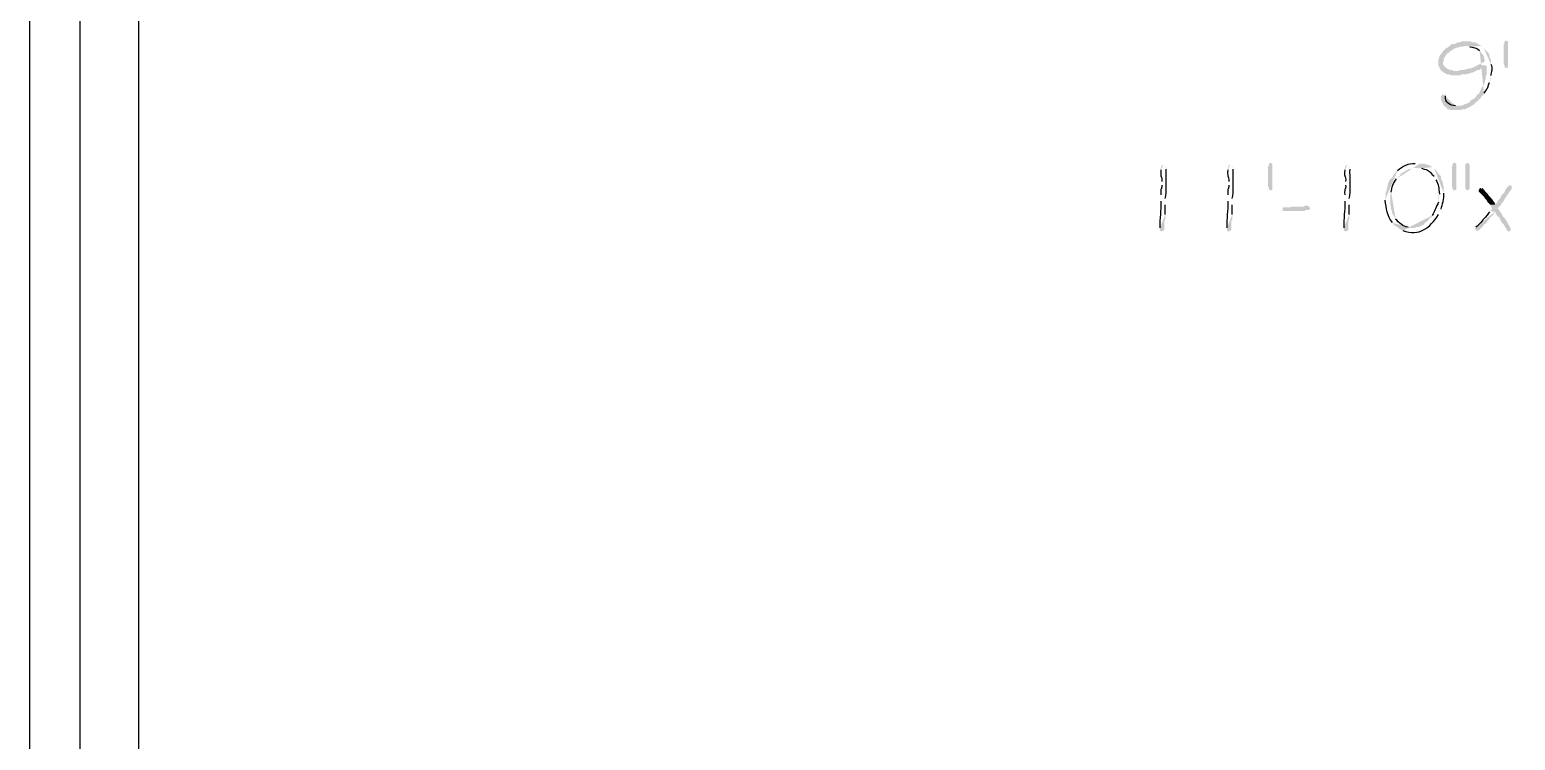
# Model space of a CAD drawing. Header units: inches. Extents: x -167 to 6071, y -6287 to -2731.
# Drawn here: x 790.4 to 879.2, y -5697.4 to -5654.9 of the extents above; entities that cross this region are included whole.
import ezdxf

# ---------------------------------------------------------------- set-up
doc = ezdxf.new("R2010")
doc.units = ezdxf.units.IN
doc.header["$LTSCALE"] = 96
doc.header["$MEASUREMENT"] = 0
doc.layers.add('PDF_Geometry', color=7, linetype='Continuous', true_color=0x4a4a4a)
doc.layers.add('PDF_Solid Fills', color=7, linetype='Continuous')

msp = doc.modelspace()

# ---------------------------------------------------------------- hatches: boundary and pattern name
at = {"layer": 'PDF_Solid Fills', "transparency": 33554559}
for points in [[(876.223, -5655.615), (875.957, -5655.615), (875.85, -5655.669), (875.743, -5655.669), (875.637, -5655.722), (875.53, -5655.775), (875.37, -5655.775), (875.263, -5655.882), (875.157, -5655.935), (875.103, -5655.989), (874.997, -5656.042), (874.89, -5656.149), (874.837, -5656.202), (874.783, -5656.309), (874.677, -5656.415), (874.623, -5656.522), (874.57, -5656.682), (874.57, -5657.055), (874.73, -5657.375), (875.637, -5657.375), (875.477, -5657.375), (875.37, -5657.322), (875.263, -5657.322), (875.157, -5657.269), (875.05, -5657.215), (874.997, -5657.162), (874.89, -5657.055), (874.837, -5656.949), (874.837, -5656.842), (874.89, -5656.735), (874.89, -5656.629), (874.997, -5656.469), (875.05, -5656.362), (875.157, -5656.309), (875.263, -5656.202), (875.37, -5656.149), (875.423, -5656.095), (875.53, -5656.042), (875.637, -5655.989), (875.743, -5655.989), (875.85, -5655.935), (876.01, -5655.935), (876.117, -5655.882), (877.13, -5655.882), (877.023, -5655.829), (876.97, -5655.775), (876.863, -5655.722), (876.757, -5655.669), (876.597, -5655.669), (876.49, -5655.615), (876.383, -5655.615)], [(878.73, -5655.829), (878.73, -5657.162), (878.623, -5657.215), (878.517, -5657.162), (878.517, -5657.055), (878.463, -5657.002), (878.463, -5655.829), (878.517, -5655.669), (878.517, -5655.615), (878.623, -5655.562), (878.73, -5655.615)], [(876.97, -5657.002), (876.863, -5657.055), (876.65, -5657.162), (876.543, -5657.215), (876.437, -5657.215), (876.33, -5657.269), (876.223, -5657.269), (876.063, -5657.322), (875.85, -5657.322), (875.743, -5657.375), (874.73, -5657.375), (874.837, -5657.429), (874.89, -5657.482), (874.997, -5657.535), (875.05, -5657.589), (875.21, -5657.589), (875.317, -5657.642), (875.85, -5657.642), (875.957, -5657.589), (876.223, -5657.589), (876.33, -5657.535), (876.437, -5657.535), (876.543, -5657.482), (876.597, -5657.482), (876.81, -5657.375), (876.917, -5657.322), (877.023, -5657.322), (877.13, -5657.215), (877.237, -5657.162), (877.343, -5657.109), (877.397, -5657.055)], [(864.65, -5663.135), (864.65, -5664.469), (864.543, -5664.522), (864.437, -5664.469), (864.437, -5664.362), (864.383, -5664.309), (864.383, -5663.135), (864.437, -5662.975), (864.437, -5662.922), (864.543, -5662.869), (864.65, -5662.922)], [(875.53, -5662.869), (875.423, -5662.922), (875.423, -5662.975), (875.37, -5663.135), (875.37, -5664.309), (875.423, -5664.362), (875.423, -5664.469), (875.53, -5664.522), (875.637, -5664.469), (875.637, -5662.922)], [(876.277, -5662.869), (876.17, -5662.975), (876.17, -5664.362), (876.223, -5664.469), (876.277, -5664.522), (876.383, -5664.469), (876.437, -5664.415), (876.437, -5663.029), (876.383, -5662.922)], [(878.837, -5664.202), (878.783, -5664.255), (878.73, -5664.255), (878.677, -5664.362), (878.57, -5664.469), (878.517, -5664.629), (878.463, -5664.682), (878.357, -5664.789), (878.303, -5664.895), (878.25, -5665.002), (878.143, -5665.109), (878.09, -5665.215), (878.037, -5665.269), (877.983, -5665.375), (877.663, -5665.375), (877.717, -5665.482), (877.77, -5665.589), (877.77, -5665.642), (877.663, -5665.749), (877.93, -5665.802), (877.983, -5665.855), (878.037, -5665.962), (878.09, -5666.069), (878.197, -5666.122), (878.25, -5666.229), (878.303, -5666.335), (878.357, -5666.442), (878.463, -5666.549), (878.517, -5666.655), (878.623, -5666.815), (878.677, -5666.922), (878.73, -5666.975), (878.837, -5666.975), (878.89, -5666.869), (878.89, -5666.815), (878.783, -5666.602), (878.677, -5666.442), (878.677, -5666.389), (878.623, -5666.335), (878.57, -5666.229), (878.517, -5666.175), (878.41, -5666.069), (878.303, -5665.855), (878.197, -5665.695), (878.09, -5665.589), (878.197, -5665.482), (878.303, -5665.375), (878.357, -5665.269), (878.463, -5665.162), (878.517, -5665.055), (878.57, -5664.949), (878.623, -5664.895), (878.677, -5664.789), (878.73, -5664.735), (878.783, -5664.629), (878.89, -5664.522), (878.943, -5664.415), (878.943, -5664.255)], [(866.73, -5665.429), (866.623, -5665.429), (866.517, -5665.482), (865.823, -5665.482), (865.717, -5665.535), (865.29, -5665.535), (865.237, -5665.642), (865.29, -5665.749), (866.57, -5665.749), (866.623, -5665.695), (866.783, -5665.695), (866.89, -5665.642), (866.89, -5665.589), (866.837, -5665.482)]]:
    msp.add_hatch(color=256, dxfattribs=at).paths.add_polyline_path(points)
h = msp.add_hatch(color=256, dxfattribs=at)
h.paths.add_polyline_path([(877.13, -5655.882), (876.223, -5655.882), (876.33, -5655.882), (876.437, -5655.935)], flags=0)
h.paths.add_polyline_path([(877.023, -5656.149), (877.077, -5656.202), (877.13, -5656.309), (877.237, -5656.415), (877.29, -5656.522), (877.29, -5656.629), (877.343, -5656.735), (877.29, -5656.842), (876.97, -5657.002), (877.397, -5657.055), (877.45, -5657.055), (877.45, -5657.589), (877.397, -5657.695), (877.397, -5657.855), (877.343, -5657.962), (877.343, -5658.069), (877.29, -5658.175), (877.237, -5658.229), (877.183, -5658.335), (877.077, -5658.549), (876.97, -5658.762), (876.863, -5658.815), (876.81, -5658.922), (876.703, -5659.029), (876.597, -5659.082), (876.49, -5659.135), (876.437, -5659.242), (876.33, -5659.295), (876.223, -5659.349), (876.17, -5659.349), (876.063, -5659.402), (875.957, -5659.455), (875.583, -5659.455), (876.49, -5659.509), (876.543, -5659.455), (876.65, -5659.402), (876.703, -5659.349), (876.81, -5659.242), (876.917, -5659.189), (876.97, -5659.082), (877.077, -5659.029), (877.13, -5658.922), (877.237, -5658.815), (877.29, -5658.709)], flags=0)
h.paths.add_polyline_path([(877.61, -5658.069), (877.663, -5658.015), (877.663, -5657.909), (877.717, -5657.802), (877.717, -5657.642)], flags=0)
h.paths.add_polyline_path([(877.717, -5657.002), (877.717, -5656.735), (877.663, -5656.629), (877.61, -5656.522), (877.61, -5656.415), (877.557, -5656.309), (877.503, -5656.255), (877.397, -5656.149), (877.343, -5656.095), (877.29, -5656.042), (877.237, -5655.935)], flags=0)
h = msp.add_hatch(color=256, dxfattribs=at)
h.paths.add_polyline_path([(874.837, -5658.762), (874.783, -5658.815), (874.73, -5658.869), (874.73, -5659.135), (874.783, -5659.242), (874.837, -5659.349), (874.89, -5659.455), (874.943, -5659.509), (875.05, -5659.562), (875.103, -5659.669), (875.21, -5659.669), (875.317, -5659.722), (875.903, -5659.722), (876.01, -5659.669), (876.17, -5659.669), (876.277, -5659.615), (876.383, -5659.562), (876.49, -5659.509), (875.583, -5659.455)], flags=0)
h.paths.add_polyline_path([(874.997, -5658.869), (874.943, -5658.762)], flags=0)
h = msp.add_hatch(color=256, dxfattribs=at)
h.paths.add_polyline_path([(858.143, -5662.975), (858.037, -5663.029), (857.983, -5663.189), (857.983, -5663.295)], flags=0)
h.paths.add_polyline_path([(858.037, -5663.989), (858.037, -5664.202)], flags=0)
h.paths.add_polyline_path([(857.983, -5664.789), (857.983, -5665.162)], flags=0)
h.paths.add_polyline_path([(857.93, -5666.762), (857.93, -5666.922), (858.037, -5666.975), (858.143, -5666.922), (858.197, -5666.869), (858.197, -5666.335), (858.25, -5666.229), (858.25, -5665.962)], flags=0)
h.paths.add_polyline_path([(858.25, -5665.375), (858.25, -5665.002)], flags=0)
h.paths.add_polyline_path([(858.303, -5663.242), (858.303, -5663.135), (858.25, -5663.029)], flags=0)
h = msp.add_hatch(color=256, dxfattribs=at)
h.paths.add_polyline_path([(862.143, -5662.975), (862.037, -5663.029), (861.983, -5663.189), (861.983, -5663.295)], flags=0)
h.paths.add_polyline_path([(862.037, -5663.989), (862.037, -5664.202)], flags=0)
h.paths.add_polyline_path([(861.983, -5664.789), (861.983, -5665.162)], flags=0)
h.paths.add_polyline_path([(861.93, -5666.762), (861.93, -5666.922), (862.037, -5666.975), (862.143, -5666.922), (862.197, -5666.869), (862.197, -5666.335), (862.25, -5666.229), (862.25, -5665.962)], flags=0)
h.paths.add_polyline_path([(862.25, -5665.375), (862.25, -5665.002)], flags=0)
h.paths.add_polyline_path([(862.303, -5663.242), (862.303, -5663.135), (862.25, -5663.029)], flags=0)
h = msp.add_hatch(color=256, dxfattribs=at)
h.paths.add_polyline_path([(869.13, -5662.975), (869.023, -5663.029), (868.97, -5663.189), (868.97, -5663.295)], flags=0)
h.paths.add_polyline_path([(869.023, -5663.989), (869.023, -5664.202)], flags=0)
h.paths.add_polyline_path([(868.97, -5664.789), (868.97, -5665.162)], flags=0)
h.paths.add_polyline_path([(868.917, -5666.762), (868.917, -5666.922), (869.023, -5666.975), (869.13, -5666.922), (869.183, -5666.869), (869.183, -5666.335), (869.237, -5666.229), (869.237, -5665.962)], flags=0)
h.paths.add_polyline_path([(869.237, -5665.375), (869.237, -5665.002)], flags=0)
h.paths.add_polyline_path([(869.29, -5663.242), (869.29, -5663.135), (869.237, -5663.029)], flags=0)
h = msp.add_hatch(color=256, dxfattribs=at)
h.paths.add_polyline_path([(873.343, -5662.869), (873.183, -5662.922)], flags=0)
h.paths.add_polyline_path([(872.117, -5663.349), (872.01, -5663.402), (872.01, -5663.455), (871.903, -5663.562), (871.85, -5663.669), (871.797, -5663.775), (871.69, -5663.829), (871.637, -5663.935), (871.583, -5664.042), (871.53, -5664.202), (871.53, -5664.309), (871.477, -5664.415), (871.477, -5664.522), (871.423, -5664.629), (871.423, -5664.895), (871.37, -5665.002), (871.37, -5665.109)], flags=0)
h.paths.add_polyline_path([(871.797, -5666.442), (871.903, -5666.549), (871.903, -5666.602), (872.117, -5666.709), (872.223, -5666.815), (873.023, -5666.762), (872.863, -5666.762), (872.757, -5666.709)], flags=0)
h.paths.add_polyline_path([(872.01, -5666.229), (871.957, -5666.122), (871.903, -5666.069), (871.85, -5665.962), (871.797, -5665.855), (871.797, -5665.749), (871.743, -5665.642), (871.743, -5665.482), (871.69, -5665.375), (871.69, -5664.789), (871.743, -5664.629)], flags=0)
h.paths.add_polyline_path([(872.063, -5663.829), (872.17, -5663.722), (872.277, -5663.615), (872.33, -5663.509), (872.437, -5663.455), (872.543, -5663.402), (872.597, -5663.349), (872.703, -5663.295), (872.81, -5663.242), (872.917, -5663.242), (873.077, -5663.189), (873.29, -5663.189), (874.197, -5663.135), (874.143, -5663.082), (874.037, -5663.029), (873.93, -5662.975), (873.823, -5662.975), (873.717, -5662.922), (873.45, -5662.922)], flags=0)
h = msp.add_hatch(color=256, dxfattribs=at)
h.paths.add_polyline_path([(874.197, -5663.135), (873.29, -5663.189), (873.557, -5663.189)], flags=0)
h.paths.add_polyline_path([(874.303, -5663.669), (874.41, -5663.882)], flags=0)
h.paths.add_polyline_path([(874.623, -5664.735), (874.57, -5664.842), (874.57, -5665.215)], flags=0)
h.paths.add_polyline_path([(874.197, -5666.015), (874.143, -5666.122), (874.037, -5666.175), (873.983, -5666.282), (873.877, -5666.389), (873.77, -5666.442), (873.717, -5666.549), (873.61, -5666.602), (873.503, -5666.655), (873.343, -5666.709), (873.237, -5666.709), (873.13, -5666.762), (873.023, -5666.762), (872.223, -5666.815), (872.437, -5666.922)], flags=0)
h.paths.add_polyline_path([(874.57, -5665.962), (874.623, -5665.855), (874.677, -5665.749), (874.73, -5665.642)], flags=0)
h.paths.add_polyline_path([(874.89, -5664.682), (874.89, -5664.309), (874.837, -5664.149), (874.837, -5664.042), (874.73, -5663.829), (874.73, -5663.722), (874.677, -5663.615), (874.623, -5663.562), (874.517, -5663.455), (874.463, -5663.349), (874.41, -5663.295), (874.303, -5663.189)], flags=0)
h = msp.add_hatch(color=256, dxfattribs=at)
h.paths.add_polyline_path([(877.077, -5664.362), (877.023, -5664.415), (876.97, -5664.522), (876.97, -5664.575), (877.023, -5664.629), (877.29, -5664.895), (877.343, -5665.002), (877.45, -5665.109), (877.503, -5665.215), (877.61, -5665.322), (877.663, -5665.375), (877.983, -5665.375), (877.93, -5665.322)], flags=0)
h.paths.add_polyline_path([(877.183, -5664.415), (877.13, -5664.415)], flags=0)
h = msp.add_hatch(color=256, dxfattribs=at)
h.paths.add_polyline_path([(877.663, -5665.749), (877.61, -5665.802)], flags=0)
h.paths.add_polyline_path([(876.81, -5666.709), (876.757, -5666.815), (876.81, -5666.922), (876.917, -5666.922), (877.023, -5666.869), (877.237, -5666.655), (877.29, -5666.549), (877.397, -5666.495), (877.45, -5666.442), (877.503, -5666.335), (877.61, -5666.229), (877.663, -5666.122), (877.77, -5666.069), (877.877, -5665.909), (877.93, -5665.802)], flags=0)

# ---------------------------------------------------------------- linework, layer by layer
at = {"layer": 'PDF_Geometry', "color": 7}
msp.add_lwpolyline([(793.397, -5581.109), (793.397, -6048.575), (791.903, -6048.575), (790.41, -6048.575), (790.41, -5581.109), (791.903, -5581.109)], close=True, dxfattribs=at)
msp.add_lwpolyline([(935.423, -5714.602), (939.423, -5714.602), (939.423, -5581.109), (796.917, -5581.109), (796.917, -5714.602), (836.437, -5714.602), (836.437, -5730.602), (840.437, -5730.602), (840.437, -5734.069), (836.437, -5734.069), (836.437, -5738.069), (832.917, -5738.069), (832.917, -5734.069), (798.943, -5734.069), (798.943, -5778.069), (832.917, -5778.069), (832.917, -5774.069), (836.437, -5774.069), (836.437, -5785.589)], dxfattribs=at)
for points in [[(876.437, -5655.935), (876.635, -5655.963), (876.872, -5655.996), (877.023, -5656.149)], [(877.717, -5657.642), (877.727, -5657.439), (877.854, -5657.2), (877.717, -5657.002)], [(877.29, -5658.709), (877.554, -5658.309), (877.462, -5658.543), (877.61, -5658.069)], [(875.583, -5659.455), (875.246, -5659.461), (874.934, -5659.255), (874.997, -5658.869)], [(873.183, -5662.922), (872.758, -5662.914), (872.434, -5663.073), (872.117, -5663.349)], [(857.983, -5663.295), (857.944, -5663.858), (858.062, -5663.591), (858.037, -5663.989)], [(858.25, -5665.002), (858.366, -5664.684), (858.273, -5663.656), (858.303, -5663.242)], [(861.983, -5663.295), (861.944, -5663.858), (862.062, -5663.591), (862.037, -5663.989)], [(862.25, -5665.002), (862.366, -5664.684), (862.273, -5663.656), (862.303, -5663.242)], [(868.97, -5663.295), (868.931, -5663.858), (869.048, -5663.591), (869.023, -5663.989)], [(869.237, -5665.002), (869.353, -5664.685), (869.26, -5663.655), (869.29, -5663.242)], [(871.743, -5664.629), (871.766, -5664.349), (871.887, -5664.056), (872.063, -5663.829)], [(873.557, -5663.189), (874.083, -5663.354), (873.9, -5663.279), (874.303, -5663.669)], [(874.41, -5663.882), (874.593, -5664.174), (874.583, -5664.376), (874.623, -5664.735)], [(858.037, -5664.202), (858.058, -5664.54), (857.951, -5664.273), (857.983, -5664.789)], [(862.037, -5664.202), (862.058, -5664.54), (861.951, -5664.273), (861.983, -5664.789)], [(869.023, -5664.202), (869.045, -5664.54), (868.938, -5664.273), (868.97, -5664.789)], [(874.73, -5665.642), (874.782, -5665.351), (874.922, -5665.026), (874.89, -5664.682)], [(877.93, -5665.322), (877.702, -5665.003), (877.437, -5664.713), (877.183, -5664.415)], [(857.983, -5665.162), (858.017, -5665.783), (857.895, -5666.135), (857.93, -5666.762)], [(858.25, -5665.962), (858.25, -5665.767), (858.25, -5665.571), (858.25, -5665.375)], [(861.983, -5665.162), (862.017, -5665.783), (861.895, -5666.135), (861.93, -5666.762)], [(862.25, -5665.962), (862.25, -5665.767), (862.25, -5665.571), (862.25, -5665.375)], [(868.97, -5665.162), (869.004, -5665.783), (868.882, -5666.135), (868.917, -5666.762)], [(869.237, -5665.962), (869.237, -5665.767), (869.237, -5665.571), (869.237, -5665.375)], [(871.37, -5665.109), (871.433, -5665.601), (871.483, -5666.026), (871.797, -5666.442)], [(874.57, -5665.215), (874.441, -5665.496), (874.353, -5665.73), (874.197, -5666.015)], [(872.757, -5666.709), (872.452, -5666.71), (872.207, -5666.431), (872.01, -5666.229)], [(872.437, -5666.922), (873.432, -5667.284), (874.06, -5666.767), (874.57, -5665.962)], [(877.61, -5665.802), (877.549, -5665.936), (876.92, -5666.656), (876.81, -5666.709)]]:
    msp.add_open_spline(points, degree=3, dxfattribs=at)

doc.saveas('drawing.dxf')
